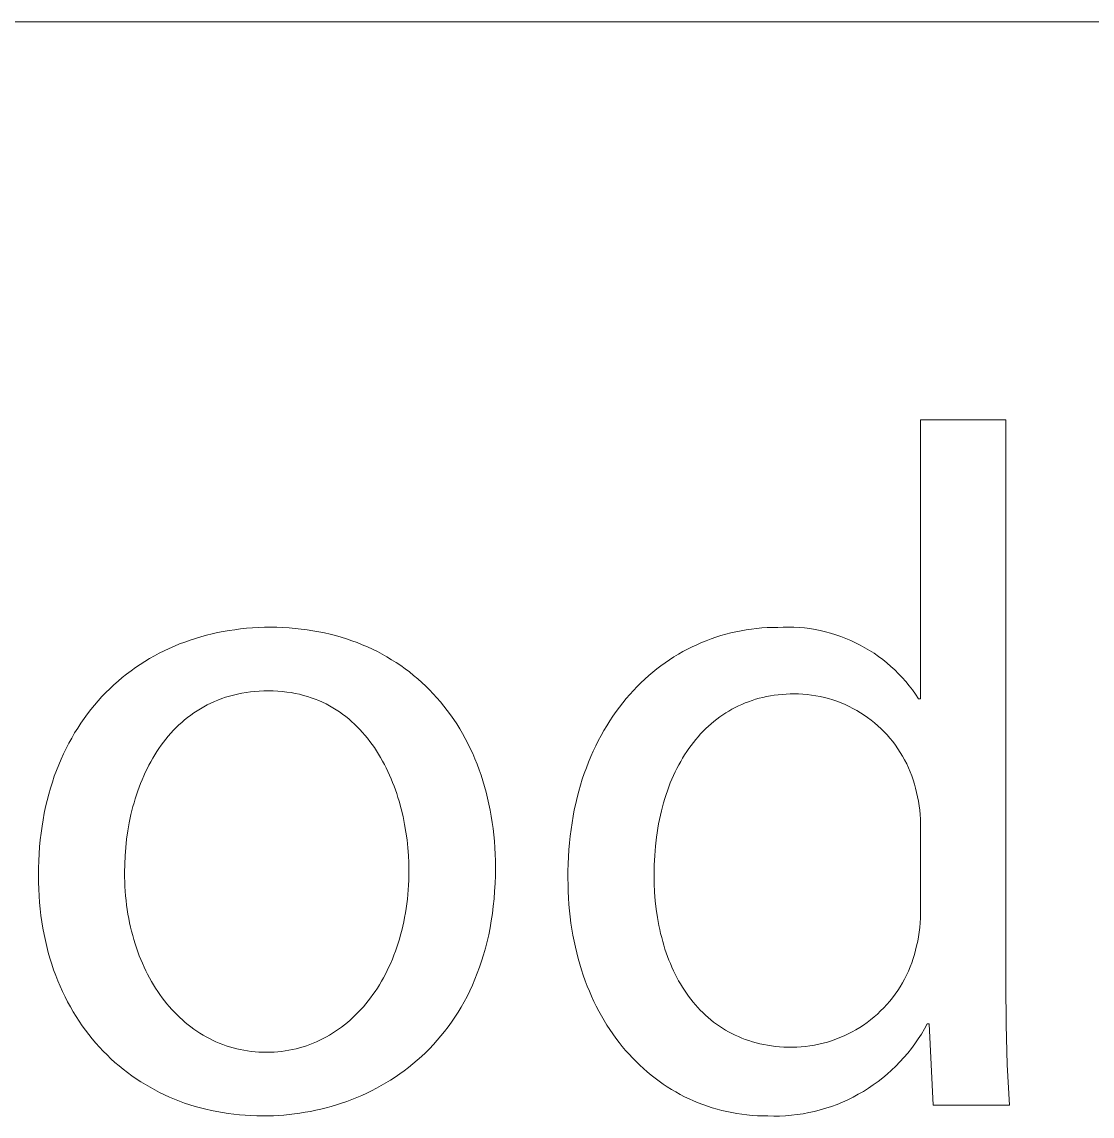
# Model space of a CAD drawing. Header units: millimetres. Extents: x -665 to 1920, y -373 to 1434.
# Drawn here: x 1822.89 to 1851.57, y -113.21 to -83.88 of the extents above; entities that cross this region are included whole.
import ezdxf

# ---------------------------------------------------------------- set-up
doc = ezdxf.new("R2010")
doc.units = ezdxf.units.MM
doc.header["$MEASUREMENT"] = 0
doc.layers.add('Domyślny', color=7, linetype='Continuous', true_color=0x000000)

msp = doc.modelspace()

# ---------------------------------------------------------------- linework, layer by layer
at = {"layer": 'Domyślny', "color": 18, "lineweight": 15, "true_color": 0x000000}
for p, q in [((1918.032, -83.877), (943.275, -83.877)), ((1846.968, -102.018), (1846.968, -94.543)), ((1846.968, -94.543), (1849.258, -94.543)), ((1849.258, -94.543), (1849.258, -109.673)), ((1827.837, -100.317), (1827.986, -100.28)), ((1827.986, -100.28), (1828.136, -100.247)), ((1828.136, -100.247), (1828.288, -100.217)), ((1828.288, -100.217), (1828.442, -100.191)), ((1828.442, -100.191), (1828.596, -100.168)), ((1828.596, -100.168), (1828.753, -100.148)), ((1828.753, -100.148), (1828.91, -100.132)), ((1828.91, -100.132), (1829.069, -100.12)), ((1829.069, -100.12), (1829.229, -100.111)), ((1829.229, -100.111), (1829.39, -100.105)), ((1829.39, -100.105), (1829.552, -100.103)), ((1829.552, -100.103), (1829.72, -100.105)), ((1829.72, -100.105), (1829.886, -100.111)), ((1829.886, -100.111), (1830.05, -100.121)), ((1830.05, -100.121), (1830.213, -100.134)), ((1830.213, -100.134), (1830.373, -100.151)), ((1830.373, -100.151), (1830.532, -100.171)), ((1830.532, -100.171), (1830.689, -100.195)), ((1830.689, -100.195), (1830.844, -100.223)), ((1830.844, -100.223), (1830.997, -100.254)), ((1830.997, -100.254), (1831.148, -100.289)), ((1831.148, -100.289), (1831.297, -100.328)), ((1841.621, -100.328), (1841.754, -100.29)), ((1841.754, -100.29), (1841.889, -100.255)), ((1841.889, -100.255), (1842.024, -100.224)), ((1842.024, -100.224), (1842.161, -100.197)), ((1842.161, -100.197), (1842.299, -100.173)), ((1842.299, -100.173), (1842.438, -100.152)), ((1842.438, -100.152), (1842.577, -100.136)), ((1842.577, -100.136), (1842.718, -100.123)), ((1842.718, -100.123), (1842.859, -100.114)), ((1842.859, -100.114), (1843.002, -100.108)), ((1843.002, -100.108), (1843.145, -100.106)), ((1843.145, -100.106), (1843.288, -100.1)), ((1843.288, -100.1), (1843.431, -100.098)), ((1843.431, -100.098), (1843.574, -100.101)), ((1843.574, -100.101), (1843.716, -100.11)), ((1843.716, -100.11), (1843.859, -100.123)), ((1843.859, -100.123), (1844.001, -100.141)), ((1844.001, -100.141), (1844.142, -100.164)), ((1844.142, -100.164), (1844.282, -100.191)), ((1844.282, -100.191), (1844.421, -100.224)), ((1844.421, -100.224), (1844.559, -100.261)), ((1844.559, -100.261), (1844.696, -100.303)), ((1844.696, -100.303), (1844.831, -100.35)), ((1826.977, -100.61), (1827.116, -100.552)), ((1827.116, -100.552), (1827.257, -100.499)), ((1827.257, -100.499), (1827.399, -100.448)), ((1827.399, -100.448), (1827.544, -100.401)), ((1827.544, -100.401), (1827.689, -100.358)), ((1827.689, -100.358), (1827.837, -100.317)), ((1831.297, -100.328), (1831.444, -100.37)), ((1831.444, -100.37), (1831.59, -100.415)), ((1831.59, -100.415), (1831.732, -100.464)), ((1831.732, -100.464), (1831.873, -100.516)), ((1831.873, -100.516), (1832.012, -100.571)), ((1832.012, -100.571), (1832.148, -100.63)), ((1840.847, -100.63), (1840.973, -100.571)), ((1840.973, -100.571), (1841.1, -100.515)), ((1841.1, -100.515), (1841.228, -100.463)), ((1841.228, -100.463), (1841.357, -100.415)), ((1841.357, -100.415), (1841.488, -100.37)), ((1841.488, -100.37), (1841.621, -100.328)), ((1844.831, -100.35), (1844.965, -100.401)), ((1844.965, -100.401), (1845.097, -100.457)), ((1845.097, -100.457), (1845.226, -100.517)), ((1845.226, -100.517), (1845.354, -100.582)), ((1845.354, -100.582), (1845.479, -100.651)), ((1826.312, -100.944), (1826.441, -100.871)), ((1826.441, -100.871), (1826.572, -100.801)), ((1826.572, -100.801), (1826.705, -100.734)), ((1826.705, -100.734), (1826.84, -100.67)), ((1826.84, -100.67), (1826.977, -100.61)), ((1832.148, -100.63), (1832.283, -100.692)), ((1832.283, -100.692), (1832.415, -100.757)), ((1832.415, -100.757), (1832.545, -100.826)), ((1832.545, -100.826), (1832.672, -100.897)), ((1840.362, -100.899), (1840.481, -100.826)), ((1840.481, -100.826), (1840.601, -100.757)), ((1840.601, -100.757), (1840.724, -100.692)), ((1840.724, -100.692), (1840.847, -100.63)), ((1845.479, -100.651), (1845.602, -100.724)), ((1845.602, -100.724), (1845.722, -100.801)), ((1845.722, -100.801), (1845.84, -100.883)), ((1845.84, -100.883), (1845.955, -100.968)), ((1825.816, -101.271), (1825.937, -101.184)), ((1825.937, -101.184), (1826.06, -101.101)), ((1826.06, -101.101), (1826.185, -101.021)), ((1826.185, -101.021), (1826.312, -100.944)), ((1832.672, -100.897), (1832.797, -100.972)), ((1832.797, -100.972), (1832.92, -101.05)), ((1832.92, -101.05), (1833.041, -101.131)), ((1833.041, -101.131), (1833.159, -101.215)), ((1839.904, -101.22), (1840.015, -101.135)), ((1840.015, -101.135), (1840.129, -101.053)), ((1840.129, -101.053), (1840.245, -100.974)), ((1840.245, -100.974), (1840.362, -100.899)), ((1845.955, -100.968), (1846.066, -101.058)), ((1846.066, -101.058), (1846.175, -101.151)), ((1846.175, -101.151), (1846.28, -101.248)), ((1825.468, -101.549), (1825.582, -101.453)), ((1825.582, -101.453), (1825.698, -101.36)), ((1825.698, -101.36), (1825.816, -101.271)), ((1833.159, -101.215), (1833.274, -101.302)), ((1833.274, -101.302), (1833.387, -101.392)), ((1833.387, -101.392), (1833.498, -101.486)), ((1839.58, -101.495), (1839.686, -101.4)), ((1839.686, -101.4), (1839.794, -101.309)), ((1839.794, -101.309), (1839.904, -101.22)), ((1846.28, -101.248), (1846.382, -101.348)), ((1846.382, -101.348), (1846.48, -101.452)), ((1846.48, -101.452), (1846.575, -101.559)), ((1825.142, -101.855), (1825.248, -101.75)), ((1825.248, -101.75), (1825.357, -101.648)), ((1825.357, -101.648), (1825.468, -101.549)), ((1833.498, -101.486), (1833.606, -101.582)), ((1833.606, -101.582), (1833.712, -101.681)), ((1833.712, -101.681), (1833.815, -101.782)), ((1839.275, -101.798), (1839.374, -101.694)), ((1839.374, -101.694), (1839.476, -101.593)), ((1839.476, -101.593), (1839.58, -101.495)), ((1846.575, -101.559), (1846.666, -101.669)), ((1846.666, -101.669), (1846.754, -101.782)), ((1824.937, -102.074), (1825.038, -101.963)), ((1825.038, -101.963), (1825.142, -101.855)), ((1828.146, -102.054), (1828.048, -102.095)), ((1828.247, -102.016), (1828.146, -102.054)), ((1828.35, -101.981), (1828.247, -102.016)), ((1828.456, -101.949), (1828.35, -101.981)), ((1828.563, -101.92), (1828.456, -101.949)), ((1828.672, -101.894), (1828.563, -101.92)), ((1828.784, -101.872), (1828.672, -101.894)), ((1828.898, -101.853), (1828.784, -101.872)), ((1829.014, -101.837), (1828.898, -101.853)), ((1829.132, -101.825), (1829.014, -101.837)), ((1829.253, -101.816), (1829.132, -101.825)), ((1829.375, -101.81), (1829.253, -101.816)), ((1829.5, -101.808), (1829.375, -101.81)), ((1829.625, -101.81), (1829.5, -101.808)), ((1829.748, -101.816), (1829.625, -101.81)), ((1829.868, -101.826), (1829.748, -101.816)), ((1829.986, -101.839), (1829.868, -101.826)), ((1830.102, -101.856), (1829.986, -101.839)), ((1830.216, -101.877), (1830.102, -101.856)), ((1830.327, -101.901), (1830.216, -101.877)), ((1830.436, -101.928), (1830.327, -101.901)), ((1830.542, -101.959), (1830.436, -101.928)), ((1830.646, -101.993), (1830.542, -101.959)), ((1830.748, -102.03), (1830.646, -101.993)), ((1830.848, -102.07), (1830.748, -102.03)), ((1833.815, -101.782), (1833.915, -101.887)), ((1833.915, -101.887), (1834.013, -101.994)), ((1834.013, -101.994), (1834.108, -102.105)), ((1838.989, -102.129), (1839.082, -102.016)), ((1839.082, -102.016), (1839.177, -101.906)), ((1839.177, -101.906), (1839.275, -101.798)), ((1842.55, -102.035), (1842.455, -102.065)), ((1842.647, -102.007), (1842.55, -102.035)), ((1842.745, -101.983), (1842.647, -102.007)), ((1842.845, -101.961), (1842.745, -101.983)), ((1842.946, -101.942), (1842.845, -101.961)), ((1843.049, -101.926), (1842.946, -101.942)), ((1843.153, -101.912), (1843.049, -101.926)), ((1843.258, -101.902), (1843.153, -101.912)), ((1843.365, -101.895), (1843.258, -101.902)), ((1843.474, -101.89), (1843.365, -101.895)), ((1843.584, -101.888), (1843.474, -101.89)), ((1843.701, -101.89), (1843.584, -101.888)), ((1843.817, -101.896), (1843.701, -101.89)), ((1843.934, -101.906), (1843.817, -101.896)), ((1844.05, -101.92), (1843.934, -101.906)), ((1844.165, -101.938), (1844.05, -101.92)), ((1844.28, -101.96), (1844.165, -101.938)), ((1844.394, -101.986), (1844.28, -101.96)), ((1844.507, -102.016), (1844.394, -101.986)), ((1844.618, -102.05), (1844.507, -102.016)), ((1844.729, -102.088), (1844.618, -102.05)), ((1846.754, -101.782), (1846.837, -101.899)), ((1846.837, -101.899), (1846.916, -102.018)), ((1846.916, -102.018), (1846.968, -102.018)), ((1824.649, -102.426), (1824.743, -102.306)), ((1824.743, -102.306), (1824.838, -102.188)), ((1824.838, -102.188), (1824.937, -102.074)), ((1827.585, -102.341), (1827.499, -102.398)), ((1827.673, -102.286), (1827.585, -102.341)), ((1827.764, -102.234), (1827.673, -102.286)), ((1827.856, -102.185), (1827.764, -102.234)), ((1827.951, -102.138), (1827.856, -102.185)), ((1828.048, -102.095), (1827.951, -102.138)), ((1830.946, -102.114), (1830.848, -102.07)), ((1831.041, -102.16), (1830.946, -102.114)), ((1831.134, -102.209), (1831.041, -102.16)), ((1831.225, -102.261), (1831.134, -102.209)), ((1831.314, -102.316), (1831.225, -102.261)), ((1831.4, -102.374), (1831.314, -102.316)), ((1834.108, -102.105), (1834.2, -102.218)), ((1834.2, -102.218), (1834.29, -102.333)), ((1834.29, -102.333), (1834.377, -102.452)), ((1838.811, -102.365), (1838.899, -102.246)), ((1838.899, -102.246), (1838.989, -102.129)), ((1841.832, -102.349), (1841.749, -102.4)), ((1841.916, -102.301), (1841.832, -102.349)), ((1842.002, -102.255), (1841.916, -102.301)), ((1842.089, -102.212), (1842.002, -102.255)), ((1842.178, -102.171), (1842.089, -102.212)), ((1842.269, -102.133), (1842.178, -102.171)), ((1842.361, -102.098), (1842.269, -102.133)), ((1842.455, -102.065), (1842.361, -102.098)), ((1844.838, -102.13), (1844.729, -102.088)), ((1844.946, -102.175), (1844.838, -102.13)), ((1845.052, -102.224), (1844.946, -102.175)), ((1845.156, -102.277), (1845.052, -102.224)), ((1845.258, -102.334), (1845.156, -102.277)), ((1845.358, -102.394), (1845.258, -102.334)), ((1824.471, -102.676), (1824.559, -102.549)), ((1824.559, -102.549), (1824.649, -102.426)), ((1827.253, -102.585), (1827.175, -102.652)), ((1827.333, -102.52), (1827.253, -102.585)), ((1827.415, -102.458), (1827.333, -102.52)), ((1827.499, -102.398), (1827.415, -102.458)), ((1831.485, -102.434), (1831.4, -102.374)), ((1831.567, -102.496), (1831.485, -102.434)), ((1831.647, -102.561), (1831.567, -102.496)), ((1831.725, -102.629), (1831.647, -102.561)), ((1831.801, -102.699), (1831.725, -102.629)), ((1834.377, -102.452), (1834.461, -102.573)), ((1834.461, -102.573), (1834.543, -102.696)), ((1838.561, -102.741), (1838.642, -102.613)), ((1838.642, -102.613), (1838.725, -102.487)), ((1838.725, -102.487), (1838.811, -102.365)), ((1841.434, -102.626), (1841.359, -102.689)), ((1841.51, -102.566), (1841.434, -102.626)), ((1841.588, -102.508), (1841.51, -102.566)), ((1841.668, -102.453), (1841.588, -102.508)), ((1841.749, -102.4), (1841.668, -102.453)), ((1845.457, -102.457), (1845.358, -102.394)), ((1845.552, -102.524), (1845.457, -102.457)), ((1845.646, -102.594), (1845.552, -102.524)), ((1845.737, -102.667), (1845.646, -102.594)), ((1824.226, -103.072), (1824.305, -102.937)), ((1824.305, -102.937), (1824.387, -102.805)), ((1824.387, -102.805), (1824.471, -102.676)), ((1826.883, -102.942), (1826.815, -103.02)), ((1826.953, -102.866), (1826.883, -102.942)), ((1827.025, -102.793), (1826.953, -102.866)), ((1827.099, -102.721), (1827.025, -102.793)), ((1827.175, -102.652), (1827.099, -102.721)), ((1831.875, -102.771), (1831.801, -102.699)), ((1831.947, -102.845), (1831.875, -102.771)), ((1832.017, -102.921), (1831.947, -102.845)), ((1832.084, -102.999), (1832.017, -102.921)), ((1834.543, -102.696), (1834.621, -102.823)), ((1834.621, -102.823), (1834.697, -102.951)), ((1838.408, -103.006), (1838.484, -102.872)), ((1838.484, -102.872), (1838.561, -102.741)), ((1841.145, -102.89), (1841.077, -102.962)), ((1841.215, -102.821), (1841.145, -102.89)), ((1841.286, -102.754), (1841.215, -102.821)), ((1841.359, -102.689), (1841.286, -102.754)), ((1845.825, -102.744), (1845.737, -102.667)), ((1845.911, -102.823), (1845.825, -102.744)), ((1845.994, -102.905), (1845.911, -102.823)), ((1846.073, -102.991), (1845.994, -102.905)), ((1824.078, -103.351), (1824.15, -103.21)), ((1824.15, -103.21), (1824.226, -103.072)), ((1826.686, -103.181), (1826.624, -103.264)), ((1826.749, -103.099), (1826.686, -103.181)), ((1826.815, -103.02), (1826.749, -103.099)), ((1832.15, -103.079), (1832.084, -102.999)), ((1832.213, -103.161), (1832.15, -103.079)), ((1832.275, -103.245), (1832.213, -103.161)), ((1834.697, -102.951), (1834.769, -103.083)), ((1834.769, -103.083), (1834.839, -103.216)), ((1834.839, -103.216), (1834.906, -103.353)), ((1838.266, -103.282), (1838.336, -103.143)), ((1838.336, -103.143), (1838.408, -103.006)), ((1840.883, -103.189), (1840.822, -103.269)), ((1840.946, -103.111), (1840.883, -103.189)), ((1841.011, -103.036), (1840.946, -103.111)), ((1841.077, -102.962), (1841.011, -103.036)), ((1846.15, -103.079), (1846.073, -102.991)), ((1846.224, -103.169), (1846.15, -103.079)), ((1846.295, -103.262), (1846.224, -103.169)), ((1823.942, -103.641), (1824.008, -103.495)), ((1824.008, -103.495), (1824.078, -103.351)), ((1826.45, -103.525), (1826.396, -103.616)), ((1826.506, -103.437), (1826.45, -103.525)), ((1826.564, -103.35), (1826.506, -103.437)), ((1826.624, -103.264), (1826.564, -103.35)), ((1832.335, -103.33), (1832.275, -103.245)), ((1832.392, -103.418), (1832.335, -103.33)), ((1832.448, -103.506), (1832.392, -103.418)), ((1832.501, -103.596), (1832.448, -103.506)), ((1834.906, -103.353), (1834.97, -103.491)), ((1834.97, -103.491), (1835.031, -103.632)), ((1838.135, -103.57), (1838.199, -103.425)), ((1838.199, -103.425), (1838.266, -103.282)), ((1840.649, -103.522), (1840.594, -103.61)), ((1840.705, -103.436), (1840.649, -103.522)), ((1840.762, -103.351), (1840.705, -103.436)), ((1840.822, -103.269), (1840.762, -103.351)), ((1846.362, -103.358), (1846.295, -103.262)), ((1846.426, -103.456), (1846.362, -103.358)), ((1846.486, -103.556), (1846.426, -103.456)), ((1823.818, -103.943), (1823.878, -103.791)), ((1823.878, -103.791), (1823.942, -103.641)), ((1826.294, -103.801), (1826.245, -103.896)), ((1826.344, -103.708), (1826.294, -103.801)), ((1826.396, -103.616), (1826.344, -103.708)), ((1832.553, -103.688), (1832.501, -103.596)), ((1832.603, -103.781), (1832.553, -103.688)), ((1832.651, -103.875), (1832.603, -103.781)), ((1835.031, -103.632), (1835.089, -103.776)), ((1835.089, -103.776), (1835.144, -103.921)), ((1838.015, -103.869), (1838.073, -103.718)), ((1838.073, -103.718), (1838.135, -103.57)), ((1840.491, -103.791), (1840.442, -103.885)), ((1840.542, -103.699), (1840.491, -103.791)), ((1840.594, -103.61), (1840.542, -103.699)), ((1846.543, -103.658), (1846.486, -103.556)), ((1846.597, -103.761), (1846.543, -103.658)), ((1846.646, -103.867), (1846.597, -103.761)), ((1823.708, -104.256), (1823.761, -104.098)), ((1823.761, -104.098), (1823.818, -103.943)), ((1826.155, -104.09), (1826.112, -104.189)), ((1826.199, -103.992), (1826.155, -104.09)), ((1826.245, -103.896), (1826.199, -103.992)), ((1832.697, -103.97), (1832.651, -103.875)), ((1832.741, -104.067), (1832.697, -103.97)), ((1832.783, -104.164), (1832.741, -104.067)), ((1835.144, -103.921), (1835.195, -104.069)), ((1835.195, -104.069), (1835.244, -104.22)), ((1837.907, -104.178), (1837.96, -104.022)), ((1837.96, -104.022), (1838.015, -103.869)), ((1840.35, -104.077), (1840.306, -104.176)), ((1840.395, -103.98), (1840.35, -104.077)), ((1840.442, -103.885), (1840.395, -103.98)), ((1846.692, -103.975), (1846.646, -103.867)), ((1846.734, -104.084), (1846.692, -103.975)), ((1846.773, -104.194), (1846.734, -104.084)), ((1823.658, -104.417), (1823.708, -104.256)), ((1826.033, -104.39), (1825.996, -104.492)), ((1826.072, -104.289), (1826.033, -104.39)), ((1826.112, -104.189), (1826.072, -104.289)), ((1832.823, -104.263), (1832.783, -104.164)), ((1832.862, -104.362), (1832.823, -104.263)), ((1832.898, -104.462), (1832.862, -104.362)), ((1835.244, -104.22), (1835.289, -104.372)), ((1835.289, -104.372), (1835.331, -104.527)), ((1837.812, -104.499), (1837.858, -104.337)), ((1837.858, -104.337), (1837.907, -104.178)), ((1840.225, -104.38), (1840.187, -104.484)), ((1840.265, -104.277), (1840.225, -104.38)), ((1840.306, -104.176), (1840.265, -104.277)), ((1846.807, -104.306), (1846.773, -104.194)), ((1846.838, -104.418), (1846.807, -104.306)), ((1823.568, -104.747), (1823.611, -104.58)), ((1823.611, -104.58), (1823.658, -104.417)), ((1825.928, -104.7), (1825.897, -104.805)), ((1825.961, -104.595), (1825.928, -104.7)), ((1825.996, -104.492), (1825.961, -104.595)), ((1832.933, -104.563), (1832.898, -104.462)), ((1832.966, -104.665), (1832.933, -104.563)), ((1832.997, -104.767), (1832.966, -104.665)), ((1835.331, -104.527), (1835.37, -104.684)), ((1835.37, -104.684), (1835.406, -104.843)), ((1837.73, -104.83), (1837.769, -104.663)), ((1837.769, -104.663), (1837.812, -104.499)), ((1840.117, -104.697), (1840.084, -104.806)), ((1840.151, -104.589), (1840.117, -104.697)), ((1840.187, -104.484), (1840.151, -104.589)), ((1846.864, -104.532), (1846.838, -104.418)), ((1846.891, -104.649), (1846.864, -104.532)), ((1846.914, -104.768), (1846.891, -104.649)), ((1823.492, -105.087), (1823.528, -104.915)), ((1823.528, -104.915), (1823.568, -104.747)), ((1825.867, -104.911), (1825.84, -105.017)), ((1825.897, -104.805), (1825.867, -104.911)), ((1833.054, -104.972), (1832.997, -104.767)), ((1833.104, -105.18), (1833.054, -104.972)), ((1835.406, -104.843), (1835.439, -105.004)), ((1837.693, -104.999), (1837.73, -104.83)), ((1840.054, -104.916), (1840.025, -105.028)), ((1840.084, -104.806), (1840.054, -104.916)), ((1846.933, -104.887), (1846.914, -104.768)), ((1846.948, -105.006), (1846.933, -104.887)), ((1823.431, -105.438), (1823.459, -105.261)), ((1823.459, -105.261), (1823.492, -105.087)), ((1825.814, -105.125), (1825.768, -105.342)), ((1825.84, -105.017), (1825.814, -105.125)), ((1833.147, -105.388), (1833.104, -105.18)), ((1835.439, -105.004), (1835.468, -105.167)), ((1835.468, -105.167), (1835.494, -105.333)), ((1837.631, -105.346), (1837.66, -105.171)), ((1837.66, -105.171), (1837.693, -104.999)), ((1839.974, -105.256), (1839.951, -105.372)), ((1839.999, -105.141), (1839.974, -105.256)), ((1840.025, -105.028), (1839.999, -105.141)), ((1846.959, -105.126), (1846.948, -105.006)), ((1846.966, -105.247), (1846.959, -105.126)), ((1846.969, -105.367), (1846.966, -105.247)), ((1823.405, -105.618), (1823.431, -105.438)), ((1825.729, -105.561), (1825.698, -105.782)), ((1825.768, -105.342), (1825.729, -105.561)), ((1833.183, -105.596), (1833.147, -105.388)), ((1835.494, -105.333), (1835.516, -105.5)), ((1835.516, -105.5), (1835.535, -105.669)), ((1837.582, -105.702), (1837.604, -105.523)), ((1837.604, -105.523), (1837.631, -105.346)), ((1839.93, -105.49), (1839.911, -105.609)), ((1839.951, -105.372), (1839.93, -105.49)), ((1846.968, -105.488), (1846.969, -105.367)), ((1846.968, -107.658), (1846.968, -105.488)), ((1823.366, -105.985), (1823.384, -105.8)), ((1823.384, -105.8), (1823.405, -105.618)), ((1825.698, -105.782), (1825.674, -106.004)), ((1833.212, -105.804), (1833.183, -105.596)), ((1833.234, -106.012), (1833.212, -105.804)), ((1835.535, -105.669), (1835.551, -105.841)), ((1835.551, -105.841), (1835.563, -106.014)), ((1837.563, -105.884), (1837.582, -105.702)), ((1839.894, -105.73), (1839.866, -105.974)), ((1839.911, -105.609), (1839.894, -105.73)), ((1823.353, -106.173), (1823.366, -105.985)), ((1825.674, -106.004), (1825.656, -106.227)), ((1833.25, -106.217), (1833.234, -106.012)), ((1835.563, -106.014), (1835.572, -106.189)), ((1837.535, -106.256), (1837.547, -106.069)), ((1837.547, -106.069), (1837.563, -105.884)), ((1839.866, -105.974), (1839.846, -106.224)), ((1823.337, -106.556), (1823.343, -106.363)), ((1823.343, -106.363), (1823.353, -106.173)), ((1825.646, -106.45), (1825.642, -106.673)), ((1825.656, -106.227), (1825.646, -106.45)), ((1833.26, -106.421), (1833.25, -106.217)), ((1833.263, -106.622), (1833.26, -106.421)), ((1835.572, -106.189), (1835.577, -106.366)), ((1835.577, -106.366), (1835.579, -106.544)), ((1837.523, -106.637), (1837.527, -106.445)), ((1837.527, -106.445), (1837.535, -106.256)), ((1839.846, -106.224), (1839.834, -106.478)), ((1823.335, -106.751), (1823.337, -106.556)), ((1823.337, -106.936), (1823.335, -106.751)), ((1825.642, -106.673), (1825.644, -106.802)), ((1833.258, -106.884), (1833.262, -106.753)), ((1833.262, -106.753), (1833.263, -106.622)), ((1835.579, -106.544), (1835.577, -106.76)), ((1837.522, -106.831), (1837.523, -106.637)), ((1839.834, -106.478), (1839.829, -106.736)), ((1839.829, -106.736), (1839.833, -106.972)), ((1823.342, -107.119), (1823.337, -106.936)), ((1825.644, -106.802), (1825.647, -106.929)), ((1825.647, -106.929), (1825.653, -107.055)), ((1833.244, -107.141), (1833.252, -107.013)), ((1833.252, -107.013), (1833.258, -106.884)), ((1835.57, -106.971), (1835.558, -107.179)), ((1835.577, -106.76), (1835.57, -106.971)), ((1837.524, -107.009), (1837.522, -106.831)), ((1837.529, -107.184), (1837.524, -107.009)), ((1839.833, -106.972), (1839.844, -107.204)), ((1823.352, -107.299), (1823.342, -107.119)), ((1823.365, -107.478), (1823.352, -107.299)), ((1825.653, -107.055), (1825.661, -107.18)), ((1825.661, -107.18), (1825.671, -107.304)), ((1825.671, -107.304), (1825.683, -107.427)), ((1833.221, -107.393), (1833.233, -107.267)), ((1833.233, -107.267), (1833.244, -107.141)), ((1835.558, -107.179), (1835.542, -107.383)), ((1837.537, -107.358), (1837.529, -107.184)), ((1839.844, -107.204), (1839.862, -107.433)), ((1823.382, -107.654), (1823.365, -107.478)), ((1825.683, -107.427), (1825.698, -107.549)), ((1825.698, -107.549), (1825.715, -107.669)), ((1833.188, -107.64), (1833.206, -107.517)), ((1833.206, -107.517), (1833.221, -107.393)), ((1835.522, -107.583), (1835.497, -107.779)), ((1835.542, -107.383), (1835.522, -107.583)), ((1837.549, -107.53), (1837.537, -107.358)), ((1837.564, -107.7), (1837.549, -107.53)), ((1839.862, -107.433), (1839.887, -107.659)), ((1823.402, -107.827), (1823.382, -107.654)), ((1823.426, -107.999), (1823.402, -107.827)), ((1825.715, -107.669), (1825.734, -107.789)), ((1825.734, -107.789), (1825.755, -107.907)), ((1825.755, -107.907), (1825.778, -108.023)), ((1833.123, -108), (1833.147, -107.881)), ((1833.147, -107.881), (1833.169, -107.761)), ((1833.169, -107.761), (1833.188, -107.64)), ((1835.497, -107.779), (1835.468, -107.972)), ((1837.582, -107.868), (1837.564, -107.7)), ((1837.603, -108.034), (1837.582, -107.868)), ((1839.887, -107.659), (1839.92, -107.882)), ((1839.92, -107.882), (1839.939, -107.991)), ((1846.961, -108.029), (1846.968, -107.905)), ((1846.97, -107.781), (1846.968, -107.658)), ((1846.968, -107.905), (1846.97, -107.781)), ((1823.454, -108.168), (1823.426, -107.999)), ((1823.485, -108.335), (1823.454, -108.168)), ((1825.778, -108.023), (1825.803, -108.139)), ((1825.803, -108.139), (1825.831, -108.252)), ((1833.07, -108.233), (1833.098, -108.117)), ((1833.098, -108.117), (1833.123, -108)), ((1835.435, -108.16), (1835.398, -108.346)), ((1835.468, -107.972), (1835.435, -108.16)), ((1837.628, -108.198), (1837.603, -108.034)), ((1837.656, -108.359), (1837.628, -108.198)), ((1839.939, -107.991), (1839.959, -108.1)), ((1839.959, -108.1), (1839.982, -108.207)), ((1839.982, -108.207), (1840.006, -108.314)), ((1846.935, -108.275), (1846.95, -108.152)), ((1846.95, -108.152), (1846.961, -108.029)), ((1823.52, -108.499), (1823.485, -108.335)), ((1823.558, -108.661), (1823.52, -108.499)), ((1825.831, -108.252), (1825.86, -108.365)), ((1825.86, -108.365), (1825.891, -108.476)), ((1825.891, -108.476), (1825.925, -108.586)), ((1832.973, -108.571), (1833.007, -108.46)), ((1833.007, -108.46), (1833.039, -108.347)), ((1833.039, -108.347), (1833.07, -108.233)), ((1835.398, -108.346), (1835.357, -108.527)), ((1837.686, -108.519), (1837.656, -108.359)), ((1840.006, -108.314), (1840.033, -108.419)), ((1840.033, -108.419), (1840.061, -108.523)), ((1846.892, -108.519), (1846.916, -108.397)), ((1846.916, -108.397), (1846.935, -108.275)), ((1823.599, -108.82), (1823.558, -108.661)), ((1825.925, -108.586), (1825.96, -108.694)), ((1825.96, -108.694), (1825.997, -108.801)), ((1825.997, -108.801), (1826.037, -108.906)), ((1832.859, -108.895), (1832.899, -108.789)), ((1832.899, -108.789), (1832.937, -108.681)), ((1832.937, -108.681), (1832.973, -108.571)), ((1835.312, -108.705), (1835.263, -108.879)), ((1835.357, -108.527), (1835.312, -108.705)), ((1837.72, -108.677), (1837.686, -108.519)), ((1837.757, -108.832), (1837.72, -108.677)), ((1840.061, -108.523), (1840.09, -108.626)), ((1840.09, -108.626), (1840.122, -108.728)), ((1840.122, -108.728), (1840.155, -108.828)), ((1846.807, -108.871), (1846.838, -108.756)), ((1846.838, -108.756), (1846.864, -108.639)), ((1846.864, -108.639), (1846.892, -108.519)), ((1823.644, -108.977), (1823.599, -108.82)), ((1823.692, -109.132), (1823.644, -108.977)), ((1826.037, -108.906), (1826.078, -109.009)), ((1826.078, -109.009), (1826.121, -109.111)), ((1832.727, -109.204), (1832.773, -109.103)), ((1832.773, -109.103), (1832.817, -109)), ((1832.817, -109), (1832.859, -108.895)), ((1835.21, -109.049), (1835.154, -109.216)), ((1835.263, -108.879), (1835.21, -109.049)), ((1837.797, -108.986), (1837.757, -108.832)), ((1837.84, -109.137), (1837.797, -108.986)), ((1840.155, -108.828), (1840.19, -108.927)), ((1840.19, -108.927), (1840.228, -109.024)), ((1840.228, -109.024), (1840.266, -109.12)), ((1846.691, -109.209), (1846.734, -109.098)), ((1846.734, -109.098), (1846.772, -108.985)), ((1846.772, -108.985), (1846.807, -108.871)), ((1823.743, -109.284), (1823.692, -109.132)), ((1823.798, -109.433), (1823.743, -109.284)), ((1826.121, -109.111), (1826.166, -109.211)), ((1826.166, -109.211), (1826.212, -109.31)), ((1826.212, -109.31), (1826.261, -109.406)), ((1832.63, -109.401), (1832.68, -109.304)), ((1832.68, -109.304), (1832.727, -109.204)), ((1835.094, -109.379), (1835.03, -109.539)), ((1835.154, -109.216), (1835.094, -109.379)), ((1837.885, -109.286), (1837.84, -109.137)), ((1837.934, -109.432), (1837.885, -109.286)), ((1840.266, -109.12), (1840.307, -109.215)), ((1840.307, -109.215), (1840.349, -109.308)), ((1840.349, -109.308), (1840.394, -109.4)), ((1846.594, -109.427), (1846.645, -109.319)), ((1846.645, -109.319), (1846.691, -109.209)), ((1823.856, -109.58), (1823.798, -109.433)), ((1823.916, -109.725), (1823.856, -109.58)), ((1826.261, -109.406), (1826.311, -109.501)), ((1826.311, -109.501), (1826.363, -109.595)), ((1826.363, -109.595), (1826.417, -109.686)), ((1826.417, -109.686), (1826.473, -109.776)), ((1832.415, -109.773), (1832.471, -109.683)), ((1832.471, -109.683), (1832.526, -109.591)), ((1832.526, -109.591), (1832.579, -109.497)), ((1832.579, -109.497), (1832.63, -109.401)), ((1835.03, -109.539), (1834.963, -109.695)), ((1837.985, -109.577), (1837.934, -109.432)), ((1838.039, -109.719), (1837.985, -109.577)), ((1840.394, -109.4), (1840.44, -109.49)), ((1840.44, -109.49), (1840.488, -109.578)), ((1840.488, -109.578), (1840.537, -109.665)), ((1840.537, -109.665), (1840.589, -109.75)), ((1846.422, -109.74), (1846.483, -109.638)), ((1846.483, -109.638), (1846.541, -109.533)), ((1846.541, -109.533), (1846.594, -109.427)), ((1849.258, -109.673), (1849.261, -110.753)), ((1823.98, -109.867), (1823.916, -109.725)), ((1824.047, -110.006), (1823.98, -109.867)), ((1826.473, -109.776), (1826.53, -109.863)), ((1826.53, -109.863), (1826.589, -109.949)), ((1826.589, -109.949), (1826.65, -110.033)), ((1832.236, -110.032), (1832.297, -109.948)), ((1832.297, -109.948), (1832.357, -109.862)), ((1832.357, -109.862), (1832.415, -109.773)), ((1834.893, -109.847), (1834.819, -109.996)), ((1834.963, -109.695), (1834.893, -109.847)), ((1838.096, -109.858), (1838.039, -109.719)), ((1838.155, -109.995), (1838.096, -109.858)), ((1840.589, -109.75), (1840.642, -109.833)), ((1840.642, -109.833), (1840.697, -109.915)), ((1840.697, -109.915), (1840.754, -109.994)), ((1846.218, -110.033), (1846.289, -109.938)), ((1846.289, -109.938), (1846.357, -109.84)), ((1846.357, -109.84), (1846.422, -109.74)), ((1824.117, -110.142), (1824.047, -110.006)), ((1824.19, -110.276), (1824.117, -110.142)), ((1824.266, -110.408), (1824.19, -110.276)), ((1826.65, -110.033), (1826.712, -110.115)), ((1826.712, -110.115), (1826.776, -110.194)), ((1826.776, -110.194), (1826.842, -110.272)), ((1826.842, -110.272), (1826.909, -110.348)), ((1831.974, -110.349), (1832.042, -110.273)), ((1832.042, -110.273), (1832.108, -110.195)), ((1832.108, -110.195), (1832.173, -110.115)), ((1832.173, -110.115), (1832.236, -110.032)), ((1834.742, -110.141), (1834.662, -110.283)), ((1834.819, -109.996), (1834.742, -110.141)), ((1838.217, -110.13), (1838.155, -109.995)), ((1838.282, -110.263), (1838.217, -110.13)), ((1838.35, -110.392), (1838.282, -110.263)), ((1840.754, -109.994), (1840.813, -110.072)), ((1840.813, -110.072), (1840.873, -110.148)), ((1840.873, -110.148), (1840.936, -110.222)), ((1840.936, -110.222), (1841, -110.294)), ((1845.984, -110.304), (1846.065, -110.216)), ((1846.065, -110.216), (1846.143, -110.126)), ((1846.143, -110.126), (1846.218, -110.033)), ((1824.344, -110.536), (1824.266, -110.408)), ((1824.426, -110.662), (1824.344, -110.536)), ((1826.909, -110.348), (1826.978, -110.421)), ((1826.978, -110.421), (1827.048, -110.493)), ((1827.048, -110.493), (1827.12, -110.562)), ((1827.12, -110.562), (1827.193, -110.629)), ((1831.688, -110.631), (1831.762, -110.564)), ((1831.762, -110.564), (1831.834, -110.494)), ((1831.834, -110.494), (1831.905, -110.423)), ((1831.905, -110.423), (1831.974, -110.349)), ((1834.493, -110.555), (1834.404, -110.686)), ((1834.579, -110.421), (1834.493, -110.555)), ((1834.662, -110.283), (1834.579, -110.421)), ((1838.42, -110.52), (1838.35, -110.392)), ((1838.492, -110.645), (1838.42, -110.52)), ((1841, -110.294), (1841.066, -110.365)), ((1841.066, -110.365), (1841.134, -110.433)), ((1841.134, -110.433), (1841.203, -110.499)), ((1841.203, -110.499), (1841.275, -110.563)), ((1841.275, -110.563), (1841.348, -110.624)), ((1845.631, -110.624), (1845.723, -110.549)), ((1845.723, -110.549), (1845.813, -110.47)), ((1845.813, -110.47), (1845.9, -110.388)), ((1845.9, -110.388), (1845.984, -110.304)), ((1824.51, -110.785), (1824.426, -110.662)), ((1824.597, -110.905), (1824.51, -110.785)), ((1827.193, -110.629), (1827.268, -110.694)), ((1827.268, -110.694), (1827.344, -110.757)), ((1827.344, -110.757), (1827.422, -110.817)), ((1827.422, -110.817), (1827.501, -110.875)), ((1831.379, -110.877), (1831.458, -110.819)), ((1831.458, -110.819), (1831.536, -110.759)), ((1831.536, -110.759), (1831.613, -110.696)), ((1831.613, -110.696), (1831.688, -110.631)), ((1834.312, -110.814), (1834.217, -110.938)), ((1834.404, -110.686), (1834.312, -110.814)), ((1838.567, -110.767), (1838.492, -110.645)), ((1838.644, -110.886), (1838.567, -110.767)), ((1841.348, -110.624), (1841.423, -110.684)), ((1841.423, -110.684), (1841.5, -110.741)), ((1841.5, -110.741), (1841.578, -110.796)), ((1841.578, -110.796), (1841.659, -110.849)), ((1841.659, -110.849), (1841.741, -110.899)), ((1845.237, -110.892), (1845.339, -110.83)), ((1845.339, -110.83), (1845.439, -110.765)), ((1845.439, -110.765), (1845.536, -110.696)), ((1845.536, -110.696), (1845.631, -110.624)), ((1847.149, -110.732), (1847.073, -110.87)), ((1847.2, -110.732), (1847.149, -110.732)), ((1847.304, -112.91), (1847.2, -110.732)), ((1849.261, -110.753), (1849.293, -111.832)), ((1824.686, -111.023), (1824.597, -110.905)), ((1824.779, -111.137), (1824.686, -111.023)), ((1824.873, -111.249), (1824.779, -111.137)), ((1827.501, -110.875), (1827.581, -110.93)), ((1827.581, -110.93), (1827.663, -110.984)), ((1827.663, -110.984), (1827.746, -111.034)), ((1827.746, -111.034), (1827.831, -111.083)), ((1827.831, -111.083), (1827.916, -111.128)), ((1827.916, -111.128), (1828.003, -111.172)), ((1830.877, -111.173), (1830.963, -111.13)), ((1830.963, -111.13), (1831.049, -111.084)), ((1831.049, -111.084), (1831.133, -111.036)), ((1831.133, -111.036), (1831.217, -110.985)), ((1831.217, -110.985), (1831.298, -110.932)), ((1831.298, -110.932), (1831.379, -110.877)), ((1834.12, -111.058), (1834.02, -111.175)), ((1834.217, -110.938), (1834.12, -111.058)), ((1838.724, -111.003), (1838.644, -110.886)), ((1838.806, -111.118), (1838.724, -111.003)), ((1838.891, -111.229), (1838.806, -111.118)), ((1841.741, -110.899), (1841.825, -110.947)), ((1841.825, -110.947), (1841.911, -110.993)), ((1841.911, -110.993), (1841.999, -111.036)), ((1841.999, -111.036), (1842.088, -111.076)), ((1842.088, -111.076), (1842.18, -111.114)), ((1842.18, -111.114), (1842.273, -111.15)), ((1842.273, -111.15), (1842.368, -111.183)), ((1844.586, -111.186), (1844.699, -111.147)), ((1844.699, -111.147), (1844.81, -111.103)), ((1844.81, -111.103), (1844.919, -111.056)), ((1844.919, -111.056), (1845.027, -111.005)), ((1845.027, -111.005), (1845.133, -110.951)), ((1845.133, -110.951), (1845.237, -110.892)), ((1846.907, -111.138), (1846.818, -111.268)), ((1846.992, -111.006), (1846.907, -111.138)), ((1847.073, -110.87), (1846.992, -111.006)), ((1824.971, -111.358), (1824.873, -111.249)), ((1825.071, -111.464), (1824.971, -111.358)), ((1828.003, -111.172), (1828.092, -111.212)), ((1828.092, -111.212), (1828.181, -111.25)), ((1828.181, -111.25), (1828.272, -111.286)), ((1828.272, -111.286), (1828.364, -111.319)), ((1828.364, -111.319), (1828.457, -111.349)), ((1828.457, -111.349), (1828.552, -111.376)), ((1828.552, -111.376), (1828.647, -111.401)), ((1828.647, -111.401), (1828.743, -111.423)), ((1828.743, -111.423), (1828.841, -111.442)), ((1828.841, -111.442), (1828.94, -111.458)), ((1829.948, -111.458), (1830.046, -111.442)), ((1830.046, -111.442), (1830.142, -111.423)), ((1830.142, -111.423), (1830.238, -111.402)), ((1830.238, -111.402), (1830.332, -111.377)), ((1830.332, -111.377), (1830.426, -111.35)), ((1830.426, -111.35), (1830.518, -111.32)), ((1830.518, -111.32), (1830.609, -111.287)), ((1830.609, -111.287), (1830.7, -111.252)), ((1830.7, -111.252), (1830.789, -111.214)), ((1830.789, -111.214), (1830.877, -111.173)), ((1833.812, -111.399), (1833.705, -111.506)), ((1833.917, -111.289), (1833.812, -111.399)), ((1834.02, -111.175), (1833.917, -111.289)), ((1838.977, -111.338), (1838.891, -111.229)), ((1839.066, -111.444), (1838.977, -111.338)), ((1839.158, -111.548), (1839.066, -111.444)), ((1842.368, -111.183), (1842.464, -111.213)), ((1842.464, -111.213), (1842.563, -111.24)), ((1842.563, -111.24), (1842.663, -111.265)), ((1842.663, -111.265), (1842.766, -111.287)), ((1842.766, -111.287), (1842.87, -111.306)), ((1842.87, -111.306), (1842.976, -111.323)), ((1842.976, -111.323), (1843.083, -111.336)), ((1843.083, -111.336), (1843.193, -111.347)), ((1843.193, -111.347), (1843.304, -111.354)), ((1843.304, -111.354), (1843.417, -111.359)), ((1843.417, -111.359), (1843.532, -111.36)), ((1843.532, -111.36), (1843.651, -111.357)), ((1843.651, -111.357), (1843.77, -111.35)), ((1843.77, -111.35), (1843.889, -111.339)), ((1843.889, -111.339), (1844.007, -111.324)), ((1844.007, -111.324), (1844.125, -111.304)), ((1844.125, -111.304), (1844.242, -111.281)), ((1844.242, -111.281), (1844.358, -111.253)), ((1844.358, -111.253), (1844.473, -111.222)), ((1844.473, -111.222), (1844.586, -111.186)), ((1846.724, -111.395), (1846.626, -111.518)), ((1846.818, -111.268), (1846.724, -111.395)), ((1825.173, -111.567), (1825.071, -111.464)), ((1825.278, -111.668), (1825.173, -111.567)), ((1825.385, -111.765), (1825.278, -111.668)), ((1828.94, -111.458), (1829.039, -111.472)), ((1829.039, -111.472), (1829.14, -111.482)), ((1829.14, -111.482), (1829.242, -111.489)), ((1829.242, -111.489), (1829.345, -111.494)), ((1829.345, -111.494), (1829.448, -111.496)), ((1829.448, -111.496), (1829.55, -111.494)), ((1829.55, -111.494), (1829.651, -111.49)), ((1829.651, -111.49), (1829.751, -111.482)), ((1829.751, -111.482), (1829.85, -111.472)), ((1829.85, -111.472), (1829.948, -111.458)), ((1833.484, -111.71), (1833.37, -111.806)), ((1833.596, -111.61), (1833.484, -111.71)), ((1833.705, -111.506), (1833.596, -111.61)), ((1839.251, -111.648), (1839.158, -111.548)), ((1839.346, -111.746), (1839.251, -111.648)), ((1846.524, -111.638), (1846.417, -111.755)), ((1846.626, -111.518), (1846.524, -111.638)), ((1825.495, -111.859), (1825.385, -111.765)), ((1825.607, -111.951), (1825.495, -111.859)), ((1825.721, -112.039), (1825.607, -111.951)), ((1833.136, -111.989), (1833.016, -112.076)), ((1833.254, -111.9), (1833.136, -111.989)), ((1833.37, -111.806), (1833.254, -111.9)), ((1839.444, -111.841), (1839.346, -111.746)), ((1839.544, -111.933), (1839.444, -111.841)), ((1839.646, -112.021), (1839.544, -111.933)), ((1839.749, -112.107), (1839.646, -112.021)), ((1846.193, -111.977), (1846.075, -112.082)), ((1846.307, -111.868), (1846.193, -111.977)), ((1846.417, -111.755), (1846.307, -111.868)), ((1849.293, -111.832), (1849.353, -112.91)), ((1825.838, -112.124), (1825.721, -112.039)), ((1825.956, -112.206), (1825.838, -112.124)), ((1826.077, -112.286), (1825.956, -112.206)), ((1826.2, -112.362), (1826.077, -112.286)), ((1832.646, -112.316), (1832.519, -112.389)), ((1832.771, -112.239), (1832.646, -112.316)), ((1832.894, -112.159), (1832.771, -112.239)), ((1833.016, -112.076), (1832.894, -112.159)), ((1839.855, -112.19), (1839.749, -112.107)), ((1839.962, -112.27), (1839.855, -112.19)), ((1840.072, -112.347), (1839.962, -112.27)), ((1845.83, -112.279), (1845.702, -112.372)), ((1845.954, -112.183), (1845.83, -112.279)), ((1846.075, -112.082), (1845.954, -112.183)), ((1826.325, -112.434), (1826.2, -112.362)), ((1826.451, -112.504), (1826.325, -112.434)), ((1826.58, -112.571), (1826.451, -112.504)), ((1826.711, -112.634), (1826.58, -112.571)), ((1832.13, -112.59), (1831.998, -112.65)), ((1832.261, -112.526), (1832.13, -112.59)), ((1832.391, -112.459), (1832.261, -112.526)), ((1832.519, -112.389), (1832.391, -112.459)), ((1840.183, -112.421), (1840.072, -112.347)), ((1840.296, -112.492), (1840.183, -112.421)), ((1840.411, -112.559), (1840.296, -112.492)), ((1840.528, -112.624), (1840.411, -112.559)), ((1845.301, -112.622), (1845.162, -112.697)), ((1845.438, -112.543), (1845.301, -112.622)), ((1845.571, -112.46), (1845.438, -112.543)), ((1845.702, -112.372), (1845.571, -112.46)), ((1826.844, -112.694), (1826.711, -112.634)), ((1826.978, -112.751), (1826.844, -112.694)), ((1827.115, -112.805), (1826.978, -112.751)), ((1827.253, -112.855), (1827.115, -112.805)), ((1827.392, -112.902), (1827.253, -112.855)), ((1827.534, -112.945), (1827.392, -112.902)), ((1831.32, -112.904), (1831.182, -112.945)), ((1831.458, -112.859), (1831.32, -112.904)), ((1831.594, -112.812), (1831.458, -112.859)), ((1831.73, -112.761), (1831.594, -112.812)), ((1831.864, -112.707), (1831.73, -112.761)), ((1831.998, -112.65), (1831.864, -112.707)), ((1840.646, -112.685), (1840.528, -112.624)), ((1840.766, -112.743), (1840.646, -112.685)), ((1840.887, -112.797), (1840.766, -112.743)), ((1841.01, -112.849), (1840.887, -112.797)), ((1841.135, -112.897), (1841.01, -112.849)), ((1841.261, -112.941), (1841.135, -112.897)), ((1844.731, -112.891), (1844.583, -112.945)), ((1844.877, -112.831), (1844.731, -112.891)), ((1845.02, -112.766), (1844.877, -112.831)), ((1845.162, -112.697), (1845.02, -112.766)), ((1849.353, -112.91), (1847.304, -112.91)), ((1827.677, -112.986), (1827.534, -112.945)), ((1827.821, -113.023), (1827.677, -112.986)), ((1827.968, -113.056), (1827.821, -113.023)), ((1828.115, -113.086), (1827.968, -113.056)), ((1828.264, -113.113), (1828.115, -113.086)), ((1828.415, -113.136), (1828.264, -113.113)), ((1828.567, -113.156), (1828.415, -113.136)), ((1828.72, -113.172), (1828.567, -113.156)), ((1828.874, -113.184), (1828.72, -113.172)), ((1829.03, -113.193), (1828.874, -113.184)), ((1829.187, -113.199), (1829.03, -113.193)), ((1829.345, -113.2), (1829.187, -113.199)), ((1829.487, -113.199), (1829.345, -113.2)), ((1829.629, -113.195), (1829.487, -113.199)), ((1829.771, -113.187), (1829.629, -113.195)), ((1829.913, -113.177), (1829.771, -113.187)), ((1830.055, -113.163), (1829.913, -113.177)), ((1830.197, -113.147), (1830.055, -113.163)), ((1830.339, -113.127), (1830.197, -113.147)), ((1830.481, -113.104), (1830.339, -113.127)), ((1830.622, -113.079), (1830.481, -113.104)), ((1830.763, -113.05), (1830.622, -113.079)), ((1830.903, -113.018), (1830.763, -113.05)), ((1831.043, -112.983), (1830.903, -113.018)), ((1831.182, -112.945), (1831.043, -112.983)), ((1841.389, -112.982), (1841.261, -112.941)), ((1841.518, -113.02), (1841.389, -112.982)), ((1841.648, -113.055), (1841.518, -113.02)), ((1841.78, -113.085), (1841.648, -113.055)), ((1841.913, -113.113), (1841.78, -113.085)), ((1842.047, -113.136), (1841.913, -113.113)), ((1842.183, -113.157), (1842.047, -113.136)), ((1842.319, -113.173), (1842.183, -113.157)), ((1842.457, -113.186), (1842.319, -113.173)), ((1842.596, -113.196), (1842.457, -113.186)), ((1842.737, -113.201), (1842.596, -113.196)), ((1842.878, -113.203), (1842.737, -113.201)), ((1843.035, -113.206), (1842.878, -113.203)), ((1843.193, -113.204), (1843.035, -113.206)), ((1843.351, -113.196), (1843.193, -113.204)), ((1843.508, -113.184), (1843.351, -113.196)), ((1843.664, -113.165), (1843.508, -113.184)), ((1843.82, -113.142), (1843.664, -113.165)), ((1843.975, -113.113), (1843.82, -113.142)), ((1844.129, -113.079), (1843.975, -113.113)), ((1844.282, -113.039), (1844.129, -113.079)), ((1844.433, -112.995), (1844.282, -113.039)), ((1844.583, -112.945), (1844.433, -112.995))]:
    msp.add_line(p, q, dxfattribs=at)

doc.saveas('drawing.dxf')
